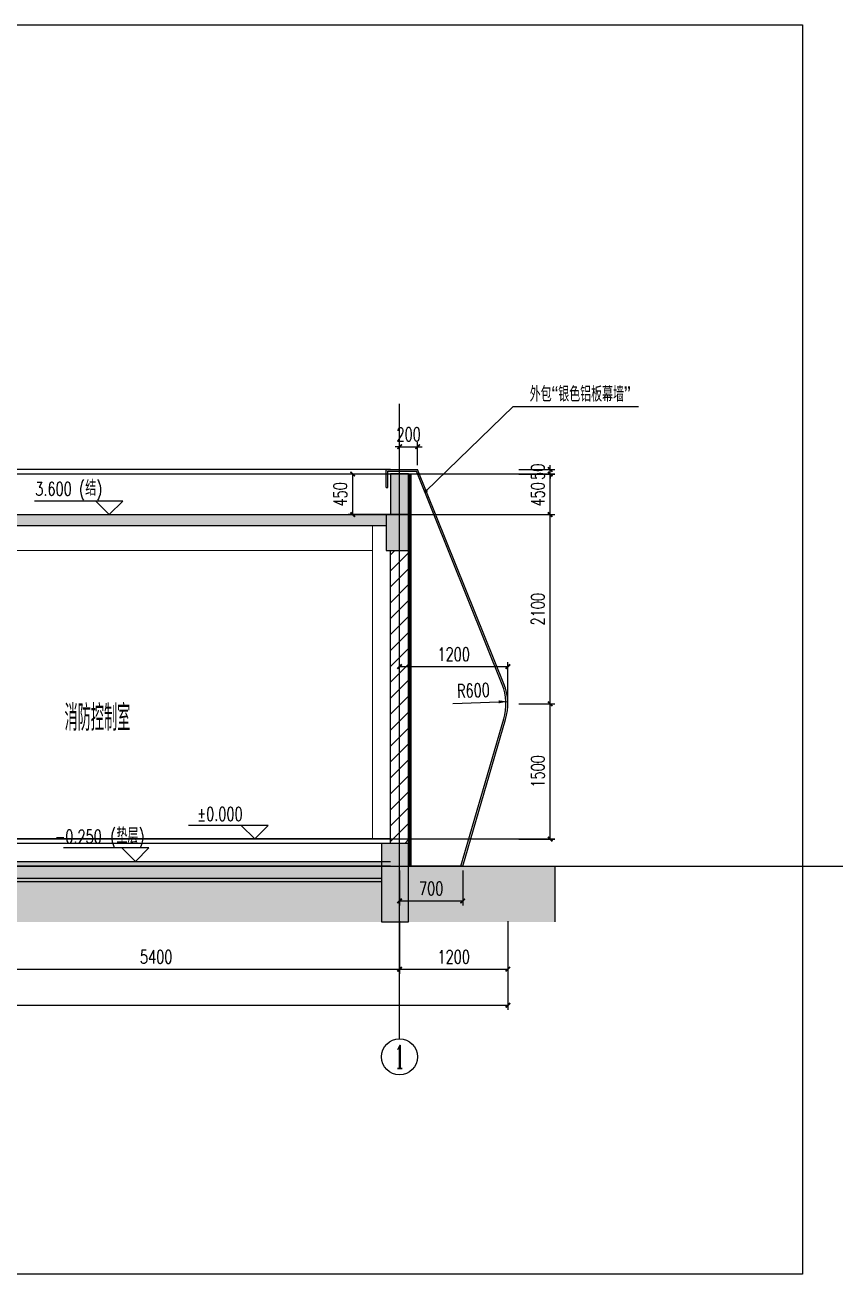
# Model space of a CAD drawing. Extents: x -4210259 to 293730, y -7499 to 868879.
# Drawn here: x -2288495 to -2279511, y 512410 to 526270 of the extents above; entities that cross this region are included whole.
import ezdxf
from ezdxf.enums import TextEntityAlignment as Align

# ---------------------------------------------------------------- set-up
doc = ezdxf.new("R2010")
doc.units = 0
doc.header["$LTSCALE"] = 1000
doc.header["$MEASUREMENT"] = 0
doc.linetypes.add('DOTE', pattern=[2.42, 2, -0.2, 0.02, -0.2])
doc.layers.get('Defpoints').update_dxf_attribs({"color": 210})
for name, color, linetype in [('A-AXIS-D', 1, 'Continuous'), ('A-AXIS-DOTE', 14, 'DOTE'), ('A-AXIS-DP', 126, 'Continuous'), ('A-AXIS-ELEV', 4, 'Continuous'), ('A-COLS', 6, 'Continuous'), ('A-CURTAIN', 134, 'Continuous'), ('A-HATCH-1', 252, 'Continuous'), ('A-HATCH-2', 251, 'Continuous'), ('A-LIN-V', 9, 'Continuous'), ('A-SFCE', 30, 'Continuous'), ('A-TEXT', 61, 'Continuous'), ('AS-COLN', 6, 'Continuous'), ('AS-WALL', 40, 'Continuous'), ('DIM_SYMB', 3, 'Continuous'), ('PUB_HATCH', 8, 'Continuous'), ('PUB_TEXT', 7, 'Continuous')]:
    doc.layers.add(name, color=color, linetype=linetype)
doc.layers.add('A-WALL-HATCH', color=8, linetype='Continuous', lineweight=13)
doc.styles.add('_TCH_AXIS', font='COMPLEX', dxfattribs={"bigfont": 'GBCBIG'})
doc.styles.add('_TCH_DIM', font='SIMPLEX', dxfattribs={"bigfont": 'GBCBIG'})
doc.styles.add('_TCH_DIM_T3', font='SIMPLEX', dxfattribs={"width": 0.705882, "bigfont": 'GBCBIG'})
doc.styles.add('_TCH_SPACE', font='SIMPLEX', dxfattribs={"height": 5, "bigfont": 'GBCBIG'})
doc.dimstyles.new('_TCH_ARCH&&50', dxfattribs={"dimtxt": 148.75, "dimasz": 50, "dimexe": 50, "dimexo": 50, "dimgap": 63.125, "dimtad": 1, "dimdec": 0, "dimzin": 0, "dimdsep": 46, "dimtxsty": '_TCH_DIM_T3', "dimblk": 'ARCHTICK', "dimcen": 0.09, "dimclrt": 7, "dimazin": 2, "dimtfac": 1, "dimtdec": 0, "dimtix": 1, "dimtmove": 2, "dimatfit": 3, "dimfxl": 0, "dimtolj": 1, "dimtzin": 0, "dimarcsym": 0})

# ---------------------------------------------------------------- blocks, each defined once
blk = doc.blocks.new('_ArchTick')
at = {"color": 0, "linetype": 'ByBlock', "const_width": 0.4}
blk.add_lwpolyline([(-0.5, -0.5), (0.5, 0.5)], dxfattribs=at)
blk = doc.blocks.new('*D604')
at = {"layer": 'A-AXIS-DP', "color": 0, "lineweight": -2}
for p, q in [((-2284340, 521590), (-2284390, 521590)), ((-2284340, 521387), (-2284340, 521640)), ((-2284340, 521590), (-2284140, 521590)), ((-2284140, 521387), (-2284140, 521640)), ((-2284140, 521590), (-2284090, 521590))]:
    blk.add_line(p, q, dxfattribs=at)
at = {"layer": 'Defpoints', "color": 0}
for p in [(-2284140, 521590), (-2284340, 521337), (-2284140, 521337)]:
    blk.add_point(p, dxfattribs=at)
at = {"layer": 'A-AXIS-DP', "color": 0, "lineweight": -2, "xscale": 50, "yscale": 50, "zscale": 50}
blk.add_blockref('_ArchTick', (-2284340, 521590), dxfattribs=at)
at = {"layer": 'A-AXIS-DP', "color": 0, "lineweight": -2, "xscale": 50, "yscale": 50, "zscale": 50, "rotation": 180}
blk.add_blockref('_ArchTick', (-2284140, 521590), dxfattribs=at)
at = {"layer": 'A-AXIS-DP', "color": 7, "insert": (-2284240, 521728), "char_height": 148.8, "attachment_point": 5, "style": '_TCH_DIM_T3'}
blk.add_mtext('\\A1;200', dxfattribs=at)
blk = doc.blocks.new('*D605')
at = {"layer": 'A-AXIS-DP', "color": 0, "lineweight": -2}
for p, q in [((-2284340, 516887), (-2284340, 516500)), ((-2283640, 516887), (-2283640, 516500)), ((-2284340, 516550), (-2283640, 516550))]:
    blk.add_line(p, q, dxfattribs=at)
at = {"layer": 'Defpoints', "color": 0}
for p in [(-2284340, 516937), (-2283640, 516937), (-2283640, 516550)]:
    blk.add_point(p, dxfattribs=at)
at = {"layer": 'A-AXIS-DP', "color": 0, "lineweight": -2, "xscale": 50, "yscale": 50, "zscale": 50, "rotation": 180}
blk.add_blockref('_ArchTick', (-2284340, 516550), dxfattribs=at)
at = {"layer": 'A-AXIS-DP', "color": 0, "lineweight": -2, "xscale": 50, "yscale": 50, "zscale": 50}
blk.add_blockref('_ArchTick', (-2283640, 516550), dxfattribs=at)
at = {"layer": 'A-AXIS-DP', "color": 7, "insert": (-2283990, 516688), "char_height": 148.8, "attachment_point": 5, "style": '_TCH_DIM_T3'}
blk.add_mtext('\\A1;700', dxfattribs=at)
blk = doc.blocks.new('*D606')
at = {"layer": 'A-AXIS-DP', "color": 0, "lineweight": -2}
for p, q in [((-2283019, 521337), (-2282620, 521337)), ((-2283019, 521287), (-2282620, 521287)), ((-2282670, 521337), (-2282670, 521387)), ((-2282670, 521287), (-2282670, 521337)), ((-2282670, 521287), (-2282670, 521237))]:
    blk.add_line(p, q, dxfattribs=at)
at = {"layer": 'Defpoints', "color": 0}
for p in [(-2283069, 521337), (-2283069, 521287), (-2282670, 521337)]:
    blk.add_point(p, dxfattribs=at)
at = {"layer": 'A-AXIS-DP', "color": 0, "lineweight": -2, "xscale": 50, "yscale": 50, "zscale": 50}
for p, rotation in [((-2282670, 521337), 270), ((-2282670, 521287), 90)]:
    blk.add_blockref('_ArchTick', p, dxfattribs=dict(at, rotation=rotation))
at = {"layer": 'A-AXIS-DP', "color": 7, "insert": (-2282807, 521312), "char_height": 148.8, "attachment_point": 5, "rotation": 90, "style": '_TCH_DIM_T3'}
blk.add_mtext('\\A1;50', dxfattribs=at)
blk = doc.blocks.new('*D607')
at = {"layer": 'A-AXIS-DP', "color": 0, "lineweight": -2}
for p, q in [((-2283019, 521287), (-2282620, 521287)), ((-2282670, 520837), (-2282670, 521287)), ((-2283019, 520837), (-2282620, 520837))]:
    blk.add_line(p, q, dxfattribs=at)
at = {"layer": 'Defpoints', "color": 0}
for p in [(-2283069, 521287), (-2282670, 521287), (-2283069, 520837)]:
    blk.add_point(p, dxfattribs=at)
at = {"layer": 'A-AXIS-DP', "color": 0, "lineweight": -2, "xscale": 50, "yscale": 50, "zscale": 50}
for p, rotation in [((-2282670, 521287), 90), ((-2282670, 520837), 270)]:
    blk.add_blockref('_ArchTick', p, dxfattribs=dict(at, rotation=rotation))
at = {"layer": 'A-AXIS-DP', "color": 7, "insert": (-2282807, 521062), "char_height": 148.8, "attachment_point": 5, "rotation": 90, "style": '_TCH_DIM_T3'}
blk.add_mtext('\\A1;450', dxfattribs=at)
blk = doc.blocks.new('*D608')
at = {"layer": 'A-AXIS-DP', "color": 0, "lineweight": -2}
for p, q in [((-2283019, 520837), (-2282620, 520837)), ((-2282670, 518737), (-2282670, 520837)), ((-2283019, 518737), (-2282620, 518737))]:
    blk.add_line(p, q, dxfattribs=at)
at = {"layer": 'Defpoints', "color": 0}
for p in [(-2283069, 520837), (-2282670, 520837), (-2283069, 518737)]:
    blk.add_point(p, dxfattribs=at)
at = {"layer": 'A-AXIS-DP', "color": 0, "lineweight": -2, "xscale": 50, "yscale": 50, "zscale": 50}
for p, rotation in [((-2282670, 520837), 90), ((-2282670, 518737), 270)]:
    blk.add_blockref('_ArchTick', p, dxfattribs=dict(at, rotation=rotation))
at = {"layer": 'A-AXIS-DP', "color": 7, "insert": (-2282807, 519787), "char_height": 148.8, "attachment_point": 5, "rotation": 90, "style": '_TCH_DIM_T3'}
blk.add_mtext('\\A1;2100', dxfattribs=at)
blk = doc.blocks.new('*D609')
at = {"layer": 'A-AXIS-DP', "color": 0, "lineweight": -2}
for p, q in [((-2283019, 518737), (-2282620, 518737)), ((-2282670, 517237), (-2282670, 518737)), ((-2283019, 517237), (-2282620, 517237))]:
    blk.add_line(p, q, dxfattribs=at)
at = {"layer": 'Defpoints', "color": 0}
for p in [(-2283069, 518737), (-2282670, 518737), (-2283069, 517237)]:
    blk.add_point(p, dxfattribs=at)
at = {"layer": 'A-AXIS-DP', "color": 0, "lineweight": -2, "xscale": 50, "yscale": 50, "zscale": 50}
for p, rotation in [((-2282670, 518737), 90), ((-2282670, 517237), 270)]:
    blk.add_blockref('_ArchTick', p, dxfattribs=dict(at, rotation=rotation))
at = {"layer": 'A-AXIS-DP', "color": 7, "insert": (-2282807, 517987), "char_height": 148.8, "attachment_point": 5, "rotation": 90, "style": '_TCH_DIM_T3'}
blk.add_mtext('\\A1;1500', dxfattribs=at)
blk = doc.blocks.new('*D610')
at = {"layer": 'A-AXIS-DP', "color": 0, "lineweight": -2}
for p, q in [((-2284340, 518787), (-2284340, 519200)), ((-2283140, 518787), (-2283140, 519200)), ((-2284340, 519150), (-2283140, 519150))]:
    blk.add_line(p, q, dxfattribs=at)
at = {"layer": 'Defpoints', "color": 0}
for p in [(-2283140, 519150), (-2284340, 518737), (-2283140, 518737)]:
    blk.add_point(p, dxfattribs=at)
at = {"layer": 'A-AXIS-DP', "color": 0, "lineweight": -2, "xscale": 50, "yscale": 50, "zscale": 50, "rotation": 180}
blk.add_blockref('_ArchTick', (-2284340, 519150), dxfattribs=at)
at = {"layer": 'A-AXIS-DP', "color": 0, "lineweight": -2, "xscale": 50, "yscale": 50, "zscale": 50}
blk.add_blockref('_ArchTick', (-2283140, 519150), dxfattribs=at)
at = {"layer": 'A-AXIS-DP', "color": 7, "insert": (-2283740, 519287), "char_height": 148.8, "attachment_point": 5, "style": '_TCH_DIM_T3'}
blk.add_mtext('\\A1;1200', dxfattribs=at)
blk = doc.blocks.new('*D612')
at = {"layer": 'A-AXIS-DP', "color": 0, "lineweight": -2}
for p, q in [((-2284490, 521287), (-2284910, 521287)), ((-2284860, 520837), (-2284860, 521287)), ((-2284490, 520837), (-2284910, 520837))]:
    blk.add_line(p, q, dxfattribs=at)
at = {"layer": 'Defpoints', "color": 0}
for p in [(-2284860, 521287), (-2284440, 521287), (-2284440, 520837)]:
    blk.add_point(p, dxfattribs=at)
at = {"layer": 'A-AXIS-DP', "color": 0, "lineweight": -2, "xscale": 50, "yscale": 50, "zscale": 50}
for p, rotation in [((-2284860, 521287), 90), ((-2284860, 520837), 270)]:
    blk.add_blockref('_ArchTick', p, dxfattribs=dict(at, rotation=rotation))
at = {"layer": 'A-AXIS-DP', "color": 7, "insert": (-2284998, 521062), "char_height": 148.8, "attachment_point": 5, "rotation": 90, "style": '_TCH_DIM_T3'}
blk.add_mtext('\\A1;450', dxfattribs=at)
blk = doc.blocks.new('*D629')
at = {"layer": 'A-AXIS-D', "color": 0, "lineweight": -2}
for p, q in [((-2297390, 516327), (-2297390, 515342)), ((-2283140, 516327), (-2283140, 515342)), ((-2297390, 515392), (-2283140, 515392))]:
    blk.add_line(p, q, dxfattribs=at)
at = {"layer": 'Defpoints', "color": 0}
for p in [(-2297390, 516377), (-2283140, 516377), (-2283140, 515392)]:
    blk.add_point(p, dxfattribs=at)
at = {"layer": 'A-AXIS-D', "color": 0, "lineweight": -2, "xscale": 50, "yscale": 50, "zscale": 50, "rotation": 180}
blk.add_blockref('_ArchTick', (-2297390, 515392), dxfattribs=at)
at = {"layer": 'A-AXIS-D', "color": 0, "lineweight": -2, "xscale": 50, "yscale": 50, "zscale": 50}
blk.add_blockref('_ArchTick', (-2283140, 515392), dxfattribs=at)
at = {"layer": 'A-AXIS-D', "color": 7, "insert": (-2290265, 515529), "char_height": 148.8, "attachment_point": 5, "style": '_TCH_DIM_T3'}
blk.add_mtext('\\A1;14250', dxfattribs=at)
blk = doc.blocks.new('*D630')
at = {"layer": 'A-AXIS-D', "color": 0, "lineweight": -2}
for p, q in [((-2284340, 516327), (-2284340, 515742)), ((-2283140, 516327), (-2283140, 515742)), ((-2284340, 515792), (-2283140, 515792))]:
    blk.add_line(p, q, dxfattribs=at)
at = {"layer": 'Defpoints', "color": 0}
for p in [(-2284340, 516377), (-2283140, 516377), (-2283140, 515792)]:
    blk.add_point(p, dxfattribs=at)
at = {"layer": 'A-AXIS-D', "color": 0, "lineweight": -2, "xscale": 50, "yscale": 50, "zscale": 50, "rotation": 180}
blk.add_blockref('_ArchTick', (-2284340, 515792), dxfattribs=at)
at = {"layer": 'A-AXIS-D', "color": 0, "lineweight": -2, "xscale": 50, "yscale": 50, "zscale": 50}
blk.add_blockref('_ArchTick', (-2283140, 515792), dxfattribs=at)
at = {"layer": 'A-AXIS-D', "color": 7, "insert": (-2283740, 515929), "char_height": 148.8, "attachment_point": 5, "style": '_TCH_DIM_T3'}
blk.add_mtext('\\A1;1200', dxfattribs=at)
blk = doc.blocks.new('*D631')
at = {"layer": 'A-AXIS-D', "color": 0, "lineweight": -2}
for p, q in [((-2289740, 516327), (-2289740, 515742)), ((-2284340, 516327), (-2284340, 515742)), ((-2289740, 515792), (-2284340, 515792))]:
    blk.add_line(p, q, dxfattribs=at)
at = {"layer": 'Defpoints', "color": 0}
for p in [(-2289740, 516377), (-2284340, 516377), (-2284340, 515792)]:
    blk.add_point(p, dxfattribs=at)
at = {"layer": 'A-AXIS-D', "color": 0, "lineweight": -2, "xscale": 50, "yscale": 50, "zscale": 50, "rotation": 180}
blk.add_blockref('_ArchTick', (-2289740, 515792), dxfattribs=at)
at = {"layer": 'A-AXIS-D', "color": 0, "lineweight": -2, "xscale": 50, "yscale": 50, "zscale": 50}
blk.add_blockref('_ArchTick', (-2284340, 515792), dxfattribs=at)
at = {"layer": 'A-AXIS-D', "color": 7, "insert": (-2287040, 515929), "char_height": 148.8, "attachment_point": 5, "style": '_TCH_DIM_T3'}
blk.add_mtext('\\A1;5400', dxfattribs=at)
blk = doc.blocks.new('99平面图例外参$0$$LinePat$夹层保温1')
at = {"color": 0}
for p, q in [((0, 0), (96, 0)), ((0, -50), (96, -50)), ((0, -100), (96, -50)), ((96, -100), (0, -50)), ((0, -100), (96, -100)), ((0, -150), (96, -150))]:
    blk.add_line(p, q, dxfattribs=at)
blk = doc.blocks.new('_FZH')
blk.add_lwpolyline([(-0.5, -0.5), (0.5, -0.5), (0.5, 0.5), (-0.5, 0.5)], close=True)
at = {"layer": 'PUB_HATCH'}
blk.add_solid([(-0.5, -0.5), (0.5, -0.5), (-0.5, 0.5), (0.5, 0.5)], dxfattribs=at)

msp = doc.modelspace()

# ---------------------------------------------------------------- hatches: boundary and pattern name
at = {"layer": 'A-HATCH-1'}
h = msp.add_hatch(dxfattribs=at)
h.set_pattern_fill('混凝土', color=256, scale=20)
h.set_pattern_definition([(50, (-40602099763.28, -3385484342.55), (143.45203652015, -12.55042699652), [15, -165]), (355, (-40602099763.28, -3385484342.55), (-27.7502667226, 150.43842674), [12, -132]), (100.4514, (-40602099751.32, -3385484343.6), (115.7018763428, 137.8879084122), [12.748038, -140.2284224]), (46.1842, (-40602099763.28, -3385484302.55), (213.4482097251, -33.1038028658), [22.5, -247.5]), (96.6356, (-40602099745.49, -3385484305.3), (186.9325411097, 194.8235741801), [19.1220576, -210.3426]), (351.1842, (-40602099763.28, -3385484302.55), (186.9323890267, 194.8237201851), [18, -198]), (21, (-40602099743.28, -3385484312.55), (119.3814104237, -80.52377813307), [15, -165]), (326, (-40602099743.28, -3385484312.55), (48.6630663843, 145.03000900937), [12, -132]), (71.4514, (-40602099733.33, -3385484319.26), (168.0445257163, 64.506099342), [12.748038, -140.2284224]), (37.5, (-40602099763.276, -3385484342.55), (2.43197106346, 66.57877076626), [0, -130.4, 0, -134, 0, -132.5]), (7.5, (-40602099763.276, -3385484342.55), (52.61390748843, 78.88234237647), [0, -76.4, 0, -127.4, 0, -50.5]), (327.5, (-40602099807.876, -3385484342.55), (106.76448723448, -4.510974346876), [0, -50, 0, -156, 0, -207]), (317.5, (-40602099827.88, -3385484342.55), (116.63723386848, 20.02099646646), [0, -65, 0, -103.6, 0, -147])])
h.paths.add_polyline_path([(-2289640, 516797.5), (-2289640, 516987.5), (-2284540, 516987.5), (-2284540, 516797.5)])
h.paths.add_polyline_path([(-2293790, 516797.5), (-2293790, 516987.5), (-2289940, 516987.5), (-2289940, 516797.5)])
h = msp.add_hatch(dxfattribs=at)
h.set_pattern_fill('砂石碎砖', color=256, scale=10)
h.set_pattern_definition([(50, (-40602099763.276, -3385484342.55), (71.72601810687, -6.2752133697), [7.5, -82.5]), (355, (-40602099763.276, -3385484342.55), (-13.87513266396, 75.21921330899), [6, -66]), (100.4514, (-40602099757.3, -3385484343.07), (57.8509381714, 68.9439542061), [6.374019, -70.114211]), (46.1842, (-40602099763.28, -3385484322.55), (106.7241042853, -16.55190087903), [11.25, -123.75]), (96.6356, (-40602099754.38, -3385484323.93), (93.46627015755, 97.41178704382), [9.5610288, -105.1713]), (351.1842, (-40602099763.28, -3385484322.55), (93.46619451336, 97.41186009253), [9, -99]), (21, (-40602099753.276, -3385484327.55), (59.69070514017, -40.26188887982), [7.5, -82.5]), (326, (-40602099753.276, -3385484327.55), (24.33153377248, 72.51500411325), [6, -66]), (71.4514, (-40602099748.3, -3385484330.9), (84.02226285815, 32.253049671), [6.374019, -70.114211])])
h.paths.add_polyline_path([(-2289640, 516797.5), (-2284340, 516797.5), (-2284340, 516762.5), (-2289640, 516762.5)])
h.paths.add_polyline_path([(-2293690, 516797.5), (-2289940, 516797.5), (-2289940, 516762.5), (-2293690, 516762.5)])
at = {"layer": 'A-WALL-HATCH'}
h = msp.add_hatch(dxfattribs=at)
h.set_pattern_fill('夯实土壤', color=256, scale=40)
h.set_pattern_definition([(45, (-40602099716.08, -3385484292.55), (-158.9576044107, 158.9576044107), []), (45, (-40602099632.08, -3385484292.55), (-158.9576044107, 158.9576044107), []), (45, (-40602099548.08, -3385484292.55), (-158.9576044107, 158.9576044107), []), (135, (-40602099716.08, -3385484292.55), (-158.9576044107, -158.9576044107), [106, -118.8]), (135, (-40602099674.08, -3385484250.55), (-158.9576044107, -158.9576044107), [106, -118.8]), (135, (-40602099632.08, -3385484208.55), (-158.9576044107, -158.9576044107), [106, -118.8])])
h.paths.add_polyline_path([(-2284240, 516937.5), (-2282616.7, 516937.5), (-2282616.7, 516317.5), (-2284240, 516317.5)])
h.paths.add_polyline_path([(-2289590, 516762.5), (-2284540, 516762.5), (-2284540, 516477.5), (-2284540, 516317.5), (-2289590, 516317.5)])
h.paths.add_polyline_path([(-2293738.8, 516762.5), (-2289890, 516762.5), (-2289890, 516317.5), (-2293738.8, 516317.5)])
h.paths.add_polyline_path([(-2298010, 516937.5), (-2294038.8, 516937.5), (-2294038.8, 516317.5), (-2298010, 516317.5)])
at = {"layer": 'PUB_HATCH'}
for points in [[(-2284440, 520837.5), (-2284240, 520837.5), (-2284240, 521287.5), (-2284440, 521287.5)], [(-2289640, 520837.5), (-2289640, 520717.5), (-2284490, 520717.5), (-2284490, 520837.5)]]:
    msp.add_hatch(color=256, dxfattribs=at).paths.add_polyline_path(points)
h = msp.add_hatch(dxfattribs=at)
h.set_pattern_fill('普通砖', color=256, scale=50, style=0)
h.set_pattern_definition([(45, (0, 89.76), (-88.388383, 88.388383), [])])
h.paths.add_polyline_path([(-2284240, 517187.5), (-2284240, 520437.5), (-2284440, 520437.5), (-2284440, 517187.5)])

# ---------------------------------------------------------------- linework, layer by layer
at = {"layer": 'A-AXIS-D'}
msp.add_circle((-2284340.6, 514820.5), 200, dxfattribs=at)
at = {"layer": 'A-AXIS-DOTE', "ltscale": 30}
for p, q in [((-2284340, 515020.5), (-2284340, 522067.5)), ((-2300006.7, 521287.5), (-2282616.7, 521287.5)), ((-2300006.7, 520837.5), (-2282616.7, 520837.5)), ((-2300006.7, 517237.5), (-2282616.7, 517237.5))]:
    msp.add_line(p, q, dxfattribs=at)
at = {"layer": 'A-AXIS-DOTE'}
msp.add_line((-2300006.7, 516937.5), (-2282616.7, 516937.5), dxfattribs=at)
at = {"layer": 'A-AXIS-DP'}
msp.add_lwpolyline([(-2283748.1, 518739.7), (-2283240.3, 518758.8), (-2283140.4, 518762.5)], dxfattribs=at)
msp.add_lwpolyline([(-2283240.3, 518758.8, 33, 0, 0), (-2283140.4, 518762.5, 0, 0, 0)], format="xyseb", dxfattribs=at)
at = {"layer": 'A-AXIS-ELEV'}
for p, q in [((-2287410, 520987.6), (-2288390, 520987.6)), ((-2287560, 520837.6), (-2287710, 520987.6)), ((-2287560, 520837.6), (-2287410, 520987.6)), ((-2285796.7, 517387.5), (-2286680, 517387.5)), ((-2285946.7, 517237.5), (-2286096.7, 517387.5)), ((-2285946.7, 517237.5), (-2285796.7, 517387.5)), ((-2287120, 517137.5), (-2288069.1, 517137.5)), ((-2287270, 516987.5), (-2287420, 517137.5)), ((-2287270, 516987.5), (-2287120, 517137.5))]:
    msp.add_line(p, q, dxfattribs=at)
at = {"layer": 'A-CURTAIN'}
for p, q in [((-2284490, 521337.5), (-2284140, 521337.5)), ((-2284490, 521137.5), (-2284490, 521337.5)), ((-2284470, 521317.5), (-2284153.5, 521317.5)), ((-2284470, 521137.5), (-2284470, 521317.5)), ((-2283200.8, 518951.1), (-2284153.5, 521317.5)), ((-2283182.2, 518958.6), (-2284140, 521337.5)), ((-2284490, 521137.5), (-2284470, 521137.5)), ((-2283660.8, 516937.5), (-2283184.6, 518569.2)), ((-2283640, 516937.5), (-2283165.5, 518563.6)), ((-2283640, 516937.5), (-2284240, 516937.5))]:
    msp.add_line(p, q, dxfattribs=at)
for radius in [580, 600]:
    msp.add_arc((-2283739.8, 518737.1), radius, 343.19132, 21.66779, dxfattribs=at)
at = {"layer": 'A-HATCH-2'}
for p, q in [((-2284540, 517187.5), (-2284540, 516677.5)), ((-2282616.7, 516937.5), (-2282616.7, 516317.5))]:
    msp.add_line(p, q, dxfattribs=at)
at = {"layer": 'A-LIN-V'}
msp.add_lwpolyline([(-2327650, 526270), (-2279870, 526270), (-2279870, 512410), (-2327650, 512410)], close=True, dxfattribs=at)
msp.add_lwpolyline([(-2284440, 521337.5), (-2293790, 521337.5)], dxfattribs=at)
at = {"layer": 'A-SFCE'}
for p, q in [((-2284440, 517237.5), (-2289790, 517237.5)), ((-2284340, 517187.5), (-2289790, 517187.5)), ((-2294040, 516987.5), (-2284440, 516987.5)), ((-2333566.7, 516937.5), (-2279870, 516937.5)), ((-2284440, 516937.5), (-2294040, 516937.5)), ((-2294040, 516937.5), (-2284440, 516937.5)), ((-2284240, 516937.5), (-2282616.7, 516937.5)), ((-2284540, 516762.5), (-2294040, 516762.5))]:
    msp.add_line(p, q, dxfattribs=at)
for points in [[(-2282616.7, 516937.5), (-2171902.9, 516937.5)], [(-2284540, 516797.5), (-2294040, 516797.5)]]:
    msp.add_lwpolyline(points, dxfattribs=at)
at = {"layer": 'A-WALL-HATCH'}
for p, q in [((-2284640, 520717.5), (-2284640, 517237.5)), ((-2289640, 520437.5), (-2284640, 520437.5))]:
    msp.add_line(p, q, dxfattribs=at)
at = {"layer": 'AS-COLN'}
for p, q in [((-2284440, 521287.5), (-2284440, 520837.5)), ((-2284240, 521287.5), (-2284440, 521287.5)), ((-2284240, 521287.5), (-2284240, 520837.5)), ((-2289640, 520837.5), (-2284490, 520837.5)), ((-2289640, 520717.5), (-2284490, 520717.5))]:
    msp.add_line(p, q, dxfattribs=at)
at = {"layer": 'AS-WALL'}
for p, q in [((-2284440, 517187.5), (-2284440, 520437.5)), ((-2284240, 517187.5), (-2284240, 520437.5))]:
    msp.add_line(p, q, dxfattribs=at)
at = {"layer": 'DIM_SYMB'}
for p, q in [((-2284050, 521097.5), (-2283080, 522037.5)), ((-2283080, 522037.5), (-2281690, 522037.5))]:
    msp.add_line(p, q, dxfattribs=at)
at = {"layer": 'DIM_SYMB', "const_width": 20}
msp.add_lwpolyline([(-2284057.2, 521090.5, 1), (-2284042.8, 521104.4, 1)], format="xyb", close=True, dxfattribs=at)

# ---------------------------------------------------------------- block references
at = {"layer": 'A-COLS', "xscale": 400, "yscale": 250, "zscale": 250, "rotation": 90}
msp.add_blockref('_FZH', (-2284365, 520637.5), dxfattribs=at)
at = {"layer": 'A-COLS', "xscale": 300, "yscale": 870, "zscale": 870}
msp.add_blockref('_FZH', (-2284390, 516752.5), dxfattribs=at)
at = {"layer": 'A-HATCH-2', "xscale": 0.2004977875711161, "yscale": 0.2, "zscale": 0.2, "rotation": 90}
for p in [(-2284240, 521268.2), (-2284240, 521249), (-2284240, 521229.7), (-2284240, 521210.5), (-2284240, 521191.2), (-2284240, 521172), (-2284240, 521152.7), (-2284240, 521133.5), (-2284240, 521114.2), (-2284240, 521095), (-2284240, 521075.7), (-2284240, 521056.5), (-2284240, 521037.2), (-2284240, 521018), (-2284240, 520998.7), (-2284240, 520979.5), (-2284240, 520960.2), (-2284240, 520941), (-2284240, 520921.7), (-2284240, 520902.5), (-2284240, 520883.2), (-2284240, 520864), (-2284240, 520844.8), (-2284240, 520825.5), (-2284240, 520806.3), (-2284240, 520787), (-2284240, 520767.8), (-2284240, 520748.5), (-2284240, 520729.3), (-2284240, 520710), (-2284240, 520690.8), (-2284240, 520671.5), (-2284240, 520652.3), (-2284240, 520633), (-2284240, 520613.8), (-2284240, 520594.5), (-2284240, 520575.3), (-2284240, 520556), (-2284240, 520536.8), (-2284240, 520517.5), (-2284240, 520498.3), (-2284240, 520479), (-2284240, 520459.8), (-2284240, 520440.5), (-2284240, 520421.3), (-2284240, 520402.1), (-2284240, 520382.8), (-2284240, 520363.6), (-2284240, 520344.3), (-2284240, 520325.1), (-2284240, 520305.8), (-2284240, 520286.6), (-2284240, 520267.3), (-2284240, 520248.1), (-2284240, 520228.8), (-2284240, 520209.6), (-2284240, 520190.3), (-2284240, 520171.1), (-2284240, 520151.8), (-2284240, 520132.6), (-2284240, 520113.3), (-2284240, 520094.1), (-2284240, 520074.8), (-2284240, 520055.6), (-2284240, 520036.3), (-2284240, 520017.1), (-2284240, 519997.9), (-2284240, 519978.6), (-2284240, 519959.4), (-2284240, 519940.1), (-2284240, 519920.9), (-2284240, 519901.6), (-2284240, 519882.4), (-2284240, 519863.1), (-2284240, 519843.9), (-2284240, 519824.6), (-2284240, 519805.4), (-2284240, 519786.1), (-2284240, 519766.9), (-2284240, 519747.6), (-2284240, 519728.4), (-2284240, 519709.1), (-2284240, 519689.9), (-2284240, 519670.6), (-2284240, 519651.4), (-2284240, 519632.1), (-2284240, 519612.9), (-2284240, 519593.6), (-2284240, 519574.4), (-2284240, 519555.2), (-2284240, 519535.9), (-2284240, 519516.7), (-2284240, 519497.4), (-2284240, 519478.2), (-2284240, 519458.9), (-2284240, 519439.7), (-2284240, 519420.4), (-2284240, 519401.2), (-2284240, 519381.9), (-2284240, 519362.7), (-2284240, 519343.4), (-2284240, 519324.2), (-2284240, 519304.9), (-2284240, 519285.7), (-2284240, 519266.4), (-2284240, 519247.2), (-2284240, 519227.9), (-2284240, 519208.7), (-2284240, 519189.4), (-2284240, 519170.2), (-2284240, 519150.9), (-2284240, 519131.7), (-2284240, 519112.5), (-2284240, 519093.2), (-2284240, 519074), (-2284240, 519054.7), (-2284240, 519035.5), (-2284240, 519016.2), (-2284240, 518997), (-2284240, 518977.7), (-2284240, 518958.5), (-2284240, 518939.2), (-2284240, 518920), (-2284240, 518900.7), (-2284240, 518881.5), (-2284240, 518862.2), (-2284240, 518843), (-2284240, 518823.7), (-2284240, 518804.5), (-2284240, 518785.2), (-2284240, 518766), (-2284240, 518746.7), (-2284240, 518727.5), (-2284240, 518708.2), (-2284240, 518689), (-2284240, 518669.8), (-2284240, 518650.5), (-2284240, 518631.3), (-2284240, 518612), (-2284240, 518592.8), (-2284240, 518573.5), (-2284240, 518554.3), (-2284240, 518535), (-2284240, 518515.8), (-2284240, 518496.5), (-2284240, 518477.3), (-2284240, 518458), (-2284240, 518438.8), (-2284240, 518419.5), (-2284240, 518400.3), (-2284240, 518381), (-2284240, 518361.8), (-2284240, 518342.5), (-2284240, 518323.3), (-2284240, 518304), (-2284240, 518284.8), (-2284240, 518265.5), (-2284240, 518246.3), (-2284240, 518227.1), (-2284240, 518207.8), (-2284240, 518188.6), (-2284240, 518169.3), (-2284240, 518150.1), (-2284240, 518130.8), (-2284240, 518111.6), (-2284240, 518092.3), (-2284240, 518073.1), (-2284240, 518053.8), (-2284240, 518034.6), (-2284240, 518015.3), (-2284240, 517996.1), (-2284240, 517976.8), (-2284240, 517957.6), (-2284240, 517938.3), (-2284240, 517919.1), (-2284240, 517899.8), (-2284240, 517880.6), (-2284240, 517861.3), (-2284240, 517842.1), (-2284240, 517822.9), (-2284240, 517803.6), (-2284240, 517784.4), (-2284240, 517765.1), (-2284240, 517745.9), (-2284240, 517726.6), (-2284240, 517707.4), (-2284240, 517688.1), (-2284240, 517668.9), (-2284240, 517649.6), (-2284240, 517630.4), (-2284240, 517611.1), (-2284240, 517591.9), (-2284240, 517572.6), (-2284240, 517553.4), (-2284240, 517534.1), (-2284240, 517514.9), (-2284240, 517495.6), (-2284240, 517476.4), (-2284240, 517457.1), (-2284240, 517437.9), (-2284240, 517418.6), (-2284240, 517399.4), (-2284240, 517380.2), (-2284240, 517360.9), (-2284240, 517341.7), (-2284240, 517322.4), (-2284240, 517303.2), (-2284240, 517283.9), (-2284240, 517264.7), (-2284240, 517245.4), (-2284240, 517226.2), (-2284240, 517206.9), (-2284240, 517187.7), (-2284240, 517168.4), (-2284240, 517149.2), (-2284240, 517129.9), (-2284240, 517110.7), (-2284240, 517091.4), (-2284240, 517072.2), (-2284240, 517052.9), (-2284240, 517033.7), (-2284240, 517014.4), (-2284240, 516995.2), (-2284240, 516975.9), (-2284240, 516956.7), (-2284240, 516937.5)]:
    msp.add_blockref('99平面图例外参$0$$LinePat$夹层保温1', p, dxfattribs=at)

# ---------------------------------------------------------------- texts
at = {"layer": 'A-AXIS-DP', "color": 7, "style": '_TCH_DIM', "width": 0.705882}
msp.add_text('R600', height=148.75, rotation=2.15272, dxfattribs=at).set_placement((-2283700.6, 518804.7))
at = {"layer": 'A-TEXT', "style": '_TCH_SPACE', "width": 0.7}
msp.add_text('消防控制室', height=289.36, dxfattribs=at).set_placement((-2288056.5, 518437.5))
at = {"layer": 'PUB_TEXT', "style": '_TCH_DIM'}
for s, height, p in [('外包“银色铝板幕墙”', 168.79, (-2282896.8, 522090)), ('结', 168.8, (-2287826, 521047.5)), ('垫层', 168.79, (-2287480, 517190))]:
    msp.add_text(s, height=height, dxfattribs=at).set_placement(p)
at = {"layer": 'PUB_TEXT', "style": '_TCH_DIM', "width": 0.705882}
for s, height, p in [('3.600', 148.75, (-2288381, 521047.5)), ('(', 148.8, (-2287896, 521047.5)), (')', 148.8, (-2287703.1, 521047.5)), ('%%P0.000', 148.75, (-2286585, 517440)), ('-0.250', 148.75, (-2288165, 517190)), ('(', 148.8, (-2287550, 517190)), (')', 148.8, (-2287234.3, 517190))]:
    msp.add_text(s, height=height, dxfattribs=at).set_placement(p)
at = {"layer": 'PUB_TEXT', "style": '_TCH_AXIS'}
msp.add_text('1', height=257.4, dxfattribs=at).set_placement((-2284395.7, 514691.8), (-2284285.5, 514691.8), align=Align.FIT)

# ---------------------------------------------------------------- dimensions: what is measured, and where the dimension line sits
at = {"layer": 'A-AXIS-D'}
for p1, p2, distance, picture, middle in [((-2297390.2, 516377.5), (-2283139.8, 516377.5), -986, '*D629', (-2290265, 515529)), ((-2289740, 516377.5), (-2284340, 516377.5), -586, '*D631', (-2287040, 515929)), ((-2284340, 516377.5), (-2283139.8, 516377.5), -586, '*D630', (-2283739.9, 515929))]:
    dim = msp.add_aligned_dim(p1=p1, p2=p2, distance=distance, dimstyle='_TCH_ARCH&&50', dxfattribs=at)
    dim.commit()
    dim.dimension.update_dxf_attribs({"geometry": picture, "text_midpoint": middle})
at = {"layer": 'A-AXIS-DP'}
for p1, p2, distance, picture, middle in [((-2284340, 521337.5), (-2284140, 521337.5), 252.5, '*D604', (-2284240, 521727.5)), ((-2283069.1, 521287.5), (-2283069.1, 521337.5), -399.1, '*D606', (-2282807.5, 521312.5)), ((-2284440, 520837.5), (-2284440, 521287.5), 420, '*D612', (-2284997.5, 521062.5)), ((-2283069.1, 520837.5), (-2283069.1, 521287.5), -399.1, '*D607', (-2282807.5, 521062.5)), ((-2283069.1, 518737.1), (-2283069.1, 520837.5), -399.1, '*D608', (-2282807.5, 519787.3)), ((-2284340, 518737.1), (-2283139.8, 518737.1), 412.9, '*D610', (-2283739.9, 519287.5)), ((-2283069.1, 517237.5), (-2283069.1, 518737.1), -399.1, '*D609', (-2282807.5, 517987.3)), ((-2284340, 516937.5), (-2283640, 516937.5), -387.5, '*D605', (-2283990, 516687.5))]:
    dim = msp.add_aligned_dim(p1=p1, p2=p2, distance=distance, dimstyle='_TCH_ARCH&&50', dxfattribs=at)
    dim.commit()
    dim.dimension.update_dxf_attribs({"geometry": picture, "text_midpoint": middle})

doc.saveas('drawing.dxf')
